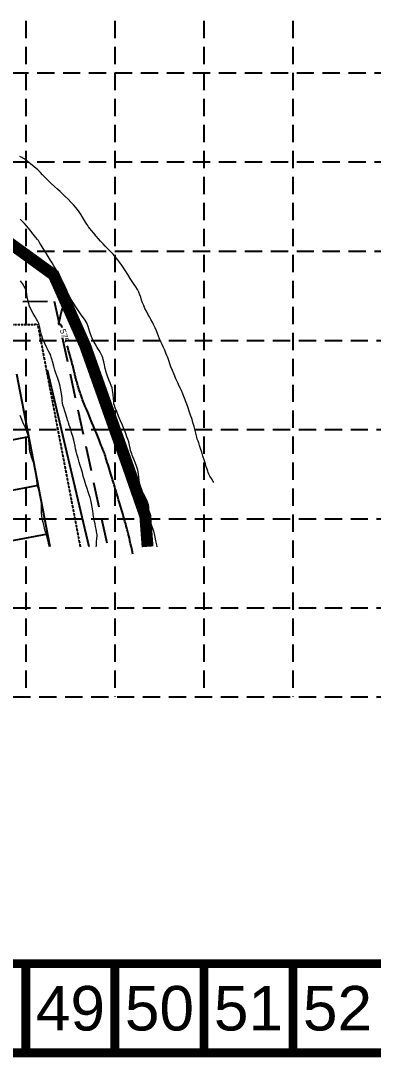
# Model space of a CAD drawing. Header units: inches. Extents: x 45655 to 51424, y 20024 to 23633.
# Drawn here: x 50064 to 50420, y 20024 to 21071 of the extents above; entities that cross this region are included whole.
import ezdxf
from ezdxf.enums import TextEntityAlignment as Align

# ---------------------------------------------------------------- set-up
doc = ezdxf.new("R2010")
doc.units = ezdxf.units.IN
doc.header["$MEASUREMENT"] = 0
for name, pattern in [('DASHED', [0.75, 0.5, -0.25]), ('DASHED2', [0.375, 0.25, -0.125]), ('HIDDEN', [0.375, 0.25, -0.125])]:
    doc.linetypes.add(name, pattern=pattern)
doc.layers.add('100-Yr Floodplain', color=5, linetype='DASHED2', lineweight=60)
doc.layers.add('CTR', color=43, linetype='Continuous', lineweight=9)
for name, color, linetype in [('2148-1-1 FINAL PLAT$0$P-PLAN-LOT LINE-PH2', 1, 'Continuous'), ('2148-1-1 TOPOGRAPHIC SURVEY$0$X-CONT-MJR', 14, 'Continuous'), ('BASE', 7, 'Continuous'), ('FLOOD PLANE', 120, 'Continuous'), ('GRID', 254, 'HIDDEN'), ('LIMITS OF DISTURBANCE', 1, 'DASHED'), ('P-ERO-SILT FENCE-GRADING', 6, 'DASHED2'), ('SILT FENCE', 200, 'Continuous')]:
    doc.layers.add(name, color=color, linetype=linetype)
doc.styles.get("Standard").update_dxf_attribs({"font": 'ARIAL.TTF'})

msp = doc.modelspace()

# ---------------------------------------------------------------- linework, layer by layer
at = {"layer": '100-Yr Floodplain', "color": 4, "const_width": 12, "flags": 128}
msp.add_lwpolyline([(50192.2, 20539.8), (50189.9, 20570.7), (50172.6, 20620.5), (50129.1, 20743), (50097.3, 20814.5), (50035.7, 20859.1), (49982, 20892.9), (49912.5, 20934.6), (49867.7, 20960.4), (49827, 20994.2), (49736.6, 21034.9), (49695.8, 21061.7), (49673, 21088.5), (49650.7, 21126.1), (49618.9, 21170.8), (49570.2, 21255.2), (49529.5, 21322.7), (49504.6, 21370.4), (49452, 21421), (49404.3, 21468.7), (49385.4, 21497.5), (49374.5, 21526.3), (49355.6, 21543.2), (49326.8, 21558.1), (49314.8, 21571), (49302.5, 21598.7), (49297.3, 21617.2), (49283.9, 21633.9), (49260.2, 21702.4), (49252.5, 21718.4), (49195.3, 21798.2), (49166.5, 21844.3), (49126.1, 21909), (49096.7, 21955.7), (49080, 21986.4), (49039.6, 22019.1), (49012.5, 22022.9), (49000.2, 22017.6), (48989.7, 21984.3), (48980.9, 21907.1), (48973.9, 21847.5), (48966.9, 21807.1), (48931.8, 21728.2), (48907.2, 21663.3), (48894.9, 21580.9), (48854.6, 21495), (48826.5, 21442.3), (48770.3, 21395), (48701.9, 21342.4), (48654.5, 21303.8), (48496.5, 21258.2), (48351.7, 21204.7), (48241.1, 21146.8), (48167.4, 21083.7), (48076.1, 21011.8), (48041, 20983.7), (47986.6, 20953.9), (47965.6, 20952.2), (47919.9, 20959.2), (47814.6, 21024.1), (47714.6, 21090.7), (47630.4, 21164.4), (47588.3, 21224), (47547.9, 21292.4), (47530.3, 21301.2), (47488.2, 21292.4), (47461.9, 21283.6), (47428.6, 21278.4), (47373.9, 21285.2)], dxfattribs=at)
at = {"layer": '2148-1-1 FINAL PLAT$0$P-PLAN-LOT LINE-PH2', "color": 7}
for p, q in [((50093.6, 20539.8), (50060.1, 20714.3)), ((50072.2, 20650.9), (49954.4, 20628.3)), ((50081.7, 20601.8), (49963.8, 20579.2)), ((50091.1, 20552.7), (49973.2, 20530.1))]:
    msp.add_line(p, q, dxfattribs=at)
at = {"layer": '2148-1-1 TOPOGRAPHIC SURVEY$0$X-CONT-MJR', "color": 7}
for p, q in [((50107.4, 20786.1, 575), (50108, 20788.4, 575)), ((50105.3, 20777.1, 575), (50105.6, 20778.2, 575)), ((50106.1, 20780.3, 575), (50106.5, 20782, 575)), ((50106.9, 20783.9, 575), (50107.4, 20786.1, 575)), ((50103.1, 20768.2, 575), (50103.4, 20769.6, 575)), ((50103.4, 20769.6, 575), (50103.8, 20771.2, 575)), ((50104.6, 20774.4, 575), (50105, 20775.8, 575)), ((50105, 20775.8, 575), (50105.3, 20777.1, 575)), ((50102.4, 20764.8, 575), (50102.4, 20764.9, 575)), ((50102.4, 20764.7, 575), (50102.4, 20764.8, 575)), ((50102.5, 20764.7, 575), (50102.4, 20764.7, 575)), ((50102.5, 20765.8, 575), (50102.8, 20766.9, 575)), ((50102.9, 20764.4, 575), (50102.6, 20764.6, 575)), ((50103.9, 20764.2, 575), (50103.3, 20764.3, 575)), ((50113.2, 20735, 575), (50112.4, 20738.1, 575)), ((50116.6, 20722.9, 575), (50116.1, 20724.6, 575)), ((50117.6, 20718.9, 575), (50117.4, 20719.7, 575)), ((50117.8, 20718.1, 575), (50117.6, 20718.9, 575)), ((50118, 20717.3, 575), (50117.8, 20718.1, 575)), ((50118.1, 20716.5, 575), (50118, 20717.3, 575)), ((50118.3, 20715.8, 575), (50118.1, 20716.5, 575)), ((50119.4, 20710.8, 575), (50119.2, 20711.7, 575)), ((50120.1, 20708.3, 575), (50119.9, 20709.1, 575)), ((50120.3, 20707.6, 575), (50120.1, 20708.3, 575)), ((50120.6, 20706.7, 575), (50120.3, 20707.6, 575)), ((50121.3, 20704.1, 575), (50120.9, 20705.5, 575)), ((50124.9, 20692.7, 575), (50124.4, 20694.2, 575)), ((50125.3, 20691.5, 575), (50124.9, 20692.7, 575)), ((50127.2, 20686.5, 575), (50126.5, 20688.3, 575)), ((50138.9, 20658.1, 575), (50137.5, 20661.7, 575)), ((50145.4, 20642.3, 575), (50144.3, 20645, 575)), ((50147.1, 20638, 575), (50146.4, 20640, 575)), ((50149, 20633, 575), (50148.5, 20634.5, 575)), ((50150.1, 20629.4, 575), (50149.5, 20631.3, 575)), ((50153, 20620.2, 575), (50152.2, 20622.6, 575)), ((50157.3, 20605.9, 575), (50156.9, 20607.3, 575)), ((50157.7, 20604.8, 575), (50157.3, 20605.9, 575)), ((50159, 20600.5, 575), (50158.4, 20602.3, 575)), ((50164.8, 20580.8, 575), (50163.9, 20584.1, 575)), ((50166.7, 20574.4, 575), (50165.8, 20577.6, 575)), ((50167.6, 20571.3, 575), (50166.7, 20574.4, 575)), ((50168.5, 20568.3, 575), (50167.6, 20571.3, 575)), ((50169.3, 20565.5, 575), (50168.5, 20568.3, 575)), ((50170.7, 20560.7, 575), (50170.1, 20563, 575)), ((50171.3, 20558.7, 575), (50170.7, 20560.7, 575)), ((50175.8, 20539.4, 575), (50175.1, 20542.7, 575)), ((50176.5, 20536, 575), (50175.8, 20539.4, 575)), ((50177.3, 20532.4, 575), (50176.5, 20536, 575))]:
    msp.add_line(p, q, dxfattribs=at)
at = {"layer": '2148-1-1 TOPOGRAPHIC SURVEY$0$X-CONT-MJR', "color": 7, "extrusion": (0.973545, -0.228497, 0)}
for p, q in [((50108, 20788.4, 575), (50108.6, 20790.9, 575)), ((50108.6, 20790.9, 575), (50109.2, 20793.4, 575)), ((50109.2, 20793.4, 575), (50109.7, 20795.9, 575)), ((50105.6, 20778.2, 575), (50105.8, 20779.1, 575)), ((50105.8, 20779.1, 575), (50106.1, 20780.3, 575)), ((50106.5, 20782, 575), (50106.9, 20783.9, 575))]:
    msp.add_line(p, q, dxfattribs=at)
at = {"layer": '2148-1-1 TOPOGRAPHIC SURVEY$0$X-CONT-MJR', "color": 7, "extrusion": (0.974182, -0.225764, 0)}
msp.add_line((50102.8, 20766.9, 575), (50103.1, 20768.2, 575), dxfattribs=at)
at = {"layer": '2148-1-1 TOPOGRAPHIC SURVEY$0$X-CONT-MJR', "color": 7, "extrusion": (0.968455, -0.249187, 0)}
msp.add_line((50103.8, 20771.2, 575), (50104.2, 20772.8, 575), dxfattribs=at)
at = {"layer": '2148-1-1 TOPOGRAPHIC SURVEY$0$X-CONT-MJR', "color": 7, "extrusion": (0.968062, -0.25071, 0)}
msp.add_line((50104.2, 20772.8, 575), (50104.6, 20774.4, 575), dxfattribs=at)
at = {"layer": '2148-1-1 TOPOGRAPHIC SURVEY$0$X-CONT-MJR', "color": 7, "extrusion": (0.98705, -0.160414, 0)}
msp.add_line((50102.4, 20765.2, 575), (50102.5, 20765.8, 575), dxfattribs=at)
at = {"layer": '2148-1-1 TOPOGRAPHIC SURVEY$0$X-CONT-MJR', "color": 7, "extrusion": (0.996762, -0.080409, 0)}
msp.add_line((50102.4, 20764.9, 575), (50102.4, 20765.2, 575), dxfattribs=at)
at = {"layer": '2148-1-1 TOPOGRAPHIC SURVEY$0$X-CONT-MJR', "color": 7, "extrusion": (0.641078, 0.767476, 0)}
msp.add_line((50102.6, 20764.6, 575), (50102.5, 20764.7, 575), dxfattribs=at)
at = {"layer": '2148-1-1 TOPOGRAPHIC SURVEY$0$X-CONT-MJR', "color": 7, "extrusion": (-0.21844, -0.97585, 0)}
msp.add_line((50103.3, 20764.3, 575), (50102.9, 20764.4, 575), dxfattribs=at)
at = {"layer": '2148-1-1 TOPOGRAPHIC SURVEY$0$X-CONT-MJR', "color": 7, "extrusion": (-0.217525, -0.976055, 0)}
msp.add_line((50104.5, 20764.1, 575), (50103.9, 20764.2, 575), dxfattribs=at)
at = {"layer": '2148-1-1 TOPOGRAPHIC SURVEY$0$X-CONT-MJR', "color": 7, "extrusion": (-0.488816, -0.872387, 0)}
msp.add_line((50105, 20763.9, 575), (50104.5, 20764.1, 575), dxfattribs=at)
at = {"layer": '2148-1-1 TOPOGRAPHIC SURVEY$0$X-CONT-MJR', "color": 7, "extrusion": (0.925698, 0.378264, 0)}
msp.add_line((50105.1, 20763.5, 575), (50105, 20763.9, 575), dxfattribs=at)
at = {"layer": '2148-1-1 TOPOGRAPHIC SURVEY$0$X-CONT-MJR', "color": 7, "extrusion": (0.951486, 0.307691, 0)}
msp.add_line((50105.4, 20762.5, 575), (50105.1, 20763.5, 575), dxfattribs=at)
at = {"layer": '2148-1-1 TOPOGRAPHIC SURVEY$0$X-CONT-MJR', "color": 7, "extrusion": (0.956991, 0.290117, 0)}
msp.add_line((50105.9, 20761.1, 575), (50105.4, 20762.5, 575), dxfattribs=at)
at = {"layer": '2148-1-1 TOPOGRAPHIC SURVEY$0$X-CONT-MJR', "color": 7, "extrusion": (0.963207, 0.268762, 0)}
msp.add_line((50111.5, 20741.4, 575), (50111, 20742.9, 575), dxfattribs=at)
at = {"layer": '2148-1-1 TOPOGRAPHIC SURVEY$0$X-CONT-MJR', "color": 7, "extrusion": (0.963436, 0.267938, 0)}
msp.add_line((50112.4, 20738.1, 575), (50111.5, 20741.4, 575), dxfattribs=at)
at = {"layer": '2148-1-1 TOPOGRAPHIC SURVEY$0$X-CONT-MJR', "color": 7, "extrusion": (0.963811, 0.266585, 0)}
msp.add_line((50114.1, 20732, 575), (50113.2, 20735, 575), dxfattribs=at)
at = {"layer": '2148-1-1 TOPOGRAPHIC SURVEY$0$X-CONT-MJR', "color": 7, "extrusion": (0.963978, 0.265982, 0)}
msp.add_line((50114.8, 20729.2, 575), (50114.1, 20732, 575), dxfattribs=at)
at = {"layer": '2148-1-1 TOPOGRAPHIC SURVEY$0$X-CONT-MJR', "color": 7, "extrusion": (0.964145, 0.265376, 0)}
msp.add_line((50115.5, 20726.7, 575), (50114.8, 20729.2, 575), dxfattribs=at)
at = {"layer": '2148-1-1 TOPOGRAPHIC SURVEY$0$X-CONT-MJR', "color": 7, "extrusion": (0.964328, 0.264709, 0)}
msp.add_line((50116.1, 20724.6, 575), (50115.5, 20726.7, 575), dxfattribs=at)
at = {"layer": '2148-1-1 TOPOGRAPHIC SURVEY$0$X-CONT-MJR', "color": 7, "extrusion": (0.96494, 0.26247, 0)}
msp.add_line((50116.9, 20721.8, 575), (50116.6, 20722.9, 575), dxfattribs=at)
at = {"layer": '2148-1-1 TOPOGRAPHIC SURVEY$0$X-CONT-MJR', "color": 7, "extrusion": (0.965948, 0.258737, 0)}
msp.add_line((50117, 20721.2, 575), (50116.9, 20721.8, 575), dxfattribs=at)
at = {"layer": '2148-1-1 TOPOGRAPHIC SURVEY$0$X-CONT-MJR', "color": 7, "extrusion": (0.969343, 0.245713, 0)}
msp.add_line((50117.2, 20720.4, 575), (50117, 20721.2, 575), dxfattribs=at)
at = {"layer": '2148-1-1 TOPOGRAPHIC SURVEY$0$X-CONT-MJR', "color": 7, "extrusion": (0.97152, 0.236959, 0)}
msp.add_line((50117.4, 20719.7, 575), (50117.2, 20720.4, 575), dxfattribs=at)
at = {"layer": '2148-1-1 TOPOGRAPHIC SURVEY$0$X-CONT-MJR', "color": 7, "extrusion": (0.973579, 0.228351, 0)}
msp.add_line((50118.5, 20715.1, 575), (50118.3, 20715.8, 575), dxfattribs=at)
at = {"layer": '2148-1-1 TOPOGRAPHIC SURVEY$0$X-CONT-MJR', "color": 7, "extrusion": (0.973854, 0.227177, 0)}
msp.add_line((50118.7, 20714.3, 575), (50118.5, 20715.1, 575), dxfattribs=at)
at = {"layer": '2148-1-1 TOPOGRAPHIC SURVEY$0$X-CONT-MJR', "color": 7, "extrusion": (0.974877, 0.222743, 0)}
msp.add_line((50118.8, 20713.5, 575), (50118.7, 20714.3, 575), dxfattribs=at)
at = {"layer": '2148-1-1 TOPOGRAPHIC SURVEY$0$X-CONT-MJR', "color": 7, "extrusion": (0.97516, 0.221501, 0)}
msp.add_line((50119, 20712.6, 575), (50118.8, 20713.5, 575), dxfattribs=at)
at = {"layer": '2148-1-1 TOPOGRAPHIC SURVEY$0$X-CONT-MJR', "color": 7, "extrusion": (0.974845, 0.222883, 0)}
msp.add_line((50119.2, 20711.7, 575), (50119, 20712.6, 575), dxfattribs=at)
at = {"layer": '2148-1-1 TOPOGRAPHIC SURVEY$0$X-CONT-MJR', "color": 7, "extrusion": (0.972435, 0.233173, 0)}
msp.add_line((50119.7, 20710, 575), (50119.4, 20710.8, 575), dxfattribs=at)
at = {"layer": '2148-1-1 TOPOGRAPHIC SURVEY$0$X-CONT-MJR', "color": 7, "extrusion": (0.970101, 0.242701, 0)}
msp.add_line((50119.9, 20709.1, 575), (50119.7, 20710, 575), dxfattribs=at)
at = {"layer": '2148-1-1 TOPOGRAPHIC SURVEY$0$X-CONT-MJR', "color": 7, "extrusion": (0.958571, 0.284855, 0)}
msp.add_line((50120.9, 20705.5, 575), (50120.6, 20706.7, 575), dxfattribs=at)
at = {"layer": '2148-1-1 TOPOGRAPHIC SURVEY$0$X-CONT-MJR', "color": 7, "extrusion": (0.956996, 0.2901, 0)}
msp.add_line((50121.8, 20702.5, 575), (50121.3, 20704.1, 575), dxfattribs=at)
at = {"layer": '2148-1-1 TOPOGRAPHIC SURVEY$0$X-CONT-MJR', "color": 7, "extrusion": (0.956319, 0.292326, 0)}
msp.add_line((50122.3, 20700.9, 575), (50121.8, 20702.5, 575), dxfattribs=at)
at = {"layer": '2148-1-1 TOPOGRAPHIC SURVEY$0$X-CONT-MJR', "color": 7, "extrusion": (0.955614, 0.294623, 0)}
msp.add_line((50122.8, 20699.2, 575), (50122.3, 20700.9, 575), dxfattribs=at)
at = {"layer": '2148-1-1 TOPOGRAPHIC SURVEY$0$X-CONT-MJR', "color": 7, "extrusion": (0.954822, 0.297178, 0)}
msp.add_line((50123.4, 20697.4, 575), (50122.8, 20699.2, 575), dxfattribs=at)
at = {"layer": '2148-1-1 TOPOGRAPHIC SURVEY$0$X-CONT-MJR', "color": 7, "extrusion": (0.953873, 0.300211, 0)}
msp.add_line((50123.9, 20695.8, 575), (50123.4, 20697.4, 575), dxfattribs=at)
at = {"layer": '2148-1-1 TOPOGRAPHIC SURVEY$0$X-CONT-MJR', "color": 7, "extrusion": (0.95266, 0.304038, 0)}
msp.add_line((50124.4, 20694.2, 575), (50123.9, 20695.8, 575), dxfattribs=at)
at = {"layer": '2148-1-1 TOPOGRAPHIC SURVEY$0$X-CONT-MJR', "color": 7, "extrusion": (0.944351, 0.328939, 0)}
msp.add_line((50125.6, 20690.5, 575), (50125.3, 20691.5, 575), dxfattribs=at)
at = {"layer": '2148-1-1 TOPOGRAPHIC SURVEY$0$X-CONT-MJR', "color": 7, "extrusion": (0.93434, 0.356382, 0)}
msp.add_line((50126, 20689.7, 575), (50125.6, 20690.5, 575), dxfattribs=at)
at = {"layer": '2148-1-1 TOPOGRAPHIC SURVEY$0$X-CONT-MJR', "color": 7, "extrusion": (0.92917, 0.369654, 0)}
msp.add_line((50126.5, 20688.3, 575), (50126, 20689.7, 575), dxfattribs=at)
at = {"layer": '2148-1-1 TOPOGRAPHIC SURVEY$0$X-CONT-MJR', "color": 7, "extrusion": (0.925907, 0.377752, 0)}
msp.add_line((50128.1, 20684.3, 575), (50127.2, 20686.5, 575), dxfattribs=at)
at = {"layer": '2148-1-1 TOPOGRAPHIC SURVEY$0$X-CONT-MJR', "color": 7, "extrusion": (0.925222, 0.379427, 0)}
msp.add_line((50129.2, 20681.7, 575), (50128.1, 20684.3, 575), dxfattribs=at)
at = {"layer": '2148-1-1 TOPOGRAPHIC SURVEY$0$X-CONT-MJR', "color": 7, "extrusion": (0.924781, 0.380499, 0)}
msp.add_line((50130.4, 20678.8, 575), (50129.2, 20681.7, 575), dxfattribs=at)
at = {"layer": '2148-1-1 TOPOGRAPHIC SURVEY$0$X-CONT-MJR', "color": 7, "extrusion": (0.924493, 0.381199, 0)}
msp.add_line((50131.7, 20675.7, 575), (50130.4, 20678.8, 575), dxfattribs=at)
at = {"layer": '2148-1-1 TOPOGRAPHIC SURVEY$0$X-CONT-MJR', "color": 7, "extrusion": (0.924308, 0.381647, 0)}
msp.add_line((50133.1, 20672.3, 575), (50131.7, 20675.7, 575), dxfattribs=at)
at = {"layer": '2148-1-1 TOPOGRAPHIC SURVEY$0$X-CONT-MJR', "color": 7, "extrusion": (0.924201, 0.381907, 0)}
msp.add_line((50134.5, 20668.8, 575), (50133.1, 20672.3, 575), dxfattribs=at)
at = {"layer": '2148-1-1 TOPOGRAPHIC SURVEY$0$X-CONT-MJR', "color": 7, "extrusion": (0.924157, 0.382014, 0)}
msp.add_line((50136, 20665.3, 575), (50134.5, 20668.8, 575), dxfattribs=at)
at = {"layer": '2148-1-1 TOPOGRAPHIC SURVEY$0$X-CONT-MJR', "color": 7, "extrusion": (0.924169, 0.381983, 0)}
msp.add_line((50137.5, 20661.7, 575), (50136, 20665.3, 575), dxfattribs=at)
at = {"layer": '2148-1-1 TOPOGRAPHIC SURVEY$0$X-CONT-MJR', "color": 7, "extrusion": (0.924366, 0.381507, 0)}
msp.add_line((50140.4, 20654.6, 575), (50138.9, 20658.1, 575), dxfattribs=at)
at = {"layer": '2148-1-1 TOPOGRAPHIC SURVEY$0$X-CONT-MJR', "color": 7, "extrusion": (0.924564, 0.381027, 0)}
msp.add_line((50141.8, 20651.2, 575), (50140.4, 20654.6, 575), dxfattribs=at)
at = {"layer": '2148-1-1 TOPOGRAPHIC SURVEY$0$X-CONT-MJR', "color": 7, "extrusion": (0.924849, 0.380334, 0)}
msp.add_line((50143.1, 20648, 575), (50141.8, 20651.2, 575), dxfattribs=at)
at = {"layer": '2148-1-1 TOPOGRAPHIC SURVEY$0$X-CONT-MJR', "color": 7, "extrusion": (0.925253, 0.37935, 0)}
msp.add_line((50144.3, 20645, 575), (50143.1, 20648, 575), dxfattribs=at)
at = {"layer": '2148-1-1 TOPOGRAPHIC SURVEY$0$X-CONT-MJR', "color": 7, "extrusion": (0.926687, 0.375833, 0)}
msp.add_line((50146.4, 20640, 575), (50145.4, 20642.3, 575), dxfattribs=at)
at = {"layer": '2148-1-1 TOPOGRAPHIC SURVEY$0$X-CONT-MJR', "color": 7, "extrusion": (0.930403, 0.366538, 0)}
msp.add_line((50147.7, 20636.6, 575), (50147.1, 20638, 575), dxfattribs=at)
at = {"layer": '2148-1-1 TOPOGRAPHIC SURVEY$0$X-CONT-MJR', "color": 7, "extrusion": (0.935522, 0.353269, 0)}
msp.add_line((50148.1, 20635.6, 575), (50147.7, 20636.6, 575), dxfattribs=at)
at = {"layer": '2148-1-1 TOPOGRAPHIC SURVEY$0$X-CONT-MJR', "color": 7, "extrusion": (0.944677, 0.328002, 0)}
msp.add_line((50148.5, 20634.5, 575), (50148.1, 20635.6, 575), dxfattribs=at)
at = {"layer": '2148-1-1 TOPOGRAPHIC SURVEY$0$X-CONT-MJR', "color": 7, "extrusion": (0.951272, 0.308352, 0)}
msp.add_line((50149.5, 20631.3, 575), (50149, 20633, 575), dxfattribs=at)
at = {"layer": '2148-1-1 TOPOGRAPHIC SURVEY$0$X-CONT-MJR', "color": 7, "extrusion": (0.953841, 0.300312, 0)}
msp.add_line((50150.8, 20627.2, 575), (50150.1, 20629.4, 575), dxfattribs=at)
at = {"layer": '2148-1-1 TOPOGRAPHIC SURVEY$0$X-CONT-MJR', "color": 7, "extrusion": (0.954612, 0.297852, 0)}
msp.add_line((50151.5, 20625, 575), (50150.8, 20627.2, 575), dxfattribs=at)
at = {"layer": '2148-1-1 TOPOGRAPHIC SURVEY$0$X-CONT-MJR', "color": 7, "extrusion": (0.9552, 0.295962, 0)}
msp.add_line((50152.2, 20622.6, 575), (50151.5, 20625, 575), dxfattribs=at)
at = {"layer": '2148-1-1 TOPOGRAPHIC SURVEY$0$X-CONT-MJR', "color": 7, "extrusion": (0.956032, 0.293262, 0)}
msp.add_line((50153.7, 20617.8, 575), (50153, 20620.2, 575), dxfattribs=at)
at = {"layer": '2148-1-1 TOPOGRAPHIC SURVEY$0$X-CONT-MJR', "color": 7, "extrusion": (0.956334, 0.292276, 0)}
msp.add_line((50154.5, 20615.4, 575), (50153.7, 20617.8, 575), dxfattribs=at)
at = {"layer": '2148-1-1 TOPOGRAPHIC SURVEY$0$X-CONT-MJR', "color": 7, "extrusion": (0.956582, 0.291463, 0)}
msp.add_line((50155.1, 20613.2, 575), (50154.5, 20615.4, 575), dxfattribs=at)
at = {"layer": '2148-1-1 TOPOGRAPHIC SURVEY$0$X-CONT-MJR', "color": 7, "extrusion": (0.956786, 0.290792, 0)}
msp.add_line((50155.8, 20611, 575), (50155.1, 20613.2, 575), dxfattribs=at)
at = {"layer": '2148-1-1 TOPOGRAPHIC SURVEY$0$X-CONT-MJR', "color": 7, "extrusion": (0.956952, 0.290247, 0)}
msp.add_line((50156.4, 20609.1, 575), (50155.8, 20611, 575), dxfattribs=at)
at = {"layer": '2148-1-1 TOPOGRAPHIC SURVEY$0$X-CONT-MJR', "color": 7, "extrusion": (0.95708, 0.289824, 0)}
msp.add_line((50156.9, 20607.3, 575), (50156.4, 20609.1, 575), dxfattribs=at)
at = {"layer": '2148-1-1 TOPOGRAPHIC SURVEY$0$X-CONT-MJR', "color": 7, "extrusion": (0.957409, 0.288735, 0)}
msp.add_line((50158, 20603.8, 575), (50157.7, 20604.8, 575), dxfattribs=at)
at = {"layer": '2148-1-1 TOPOGRAPHIC SURVEY$0$X-CONT-MJR', "color": 7, "extrusion": (0.957681, 0.28783, 0)}
msp.add_line((50158.4, 20602.3, 575), (50158, 20603.8, 575), dxfattribs=at)
at = {"layer": '2148-1-1 TOPOGRAPHIC SURVEY$0$X-CONT-MJR', "color": 7, "extrusion": (0.95798, 0.286834, 0)}
msp.add_line((50159.6, 20598.3, 575), (50159, 20600.5, 575), dxfattribs=at)
at = {"layer": '2148-1-1 TOPOGRAPHIC SURVEY$0$X-CONT-MJR', "color": 7, "extrusion": (0.958097, 0.286444, 0)}
msp.add_line((50160.3, 20595.9, 575), (50159.6, 20598.3, 575), dxfattribs=at)
at = {"layer": '2148-1-1 TOPOGRAPHIC SURVEY$0$X-CONT-MJR', "color": 7, "extrusion": (0.958211, 0.286064, 0)}
msp.add_line((50161.2, 20593.2, 575), (50160.3, 20595.9, 575), dxfattribs=at)
at = {"layer": '2148-1-1 TOPOGRAPHIC SURVEY$0$X-CONT-MJR', "color": 7, "extrusion": (0.958327, 0.285673, 0)}
msp.add_line((50162, 20590.3, 575), (50161.2, 20593.2, 575), dxfattribs=at)
at = {"layer": '2148-1-1 TOPOGRAPHIC SURVEY$0$X-CONT-MJR', "color": 7, "extrusion": (0.958452, 0.285255, 0)}
msp.add_line((50162.9, 20587.2, 575), (50162, 20590.3, 575), dxfattribs=at)
at = {"layer": '2148-1-1 TOPOGRAPHIC SURVEY$0$X-CONT-MJR', "color": 7, "extrusion": (0.958588, 0.284795, 0)}
msp.add_line((50163.9, 20584.1, 575), (50162.9, 20587.2, 575), dxfattribs=at)
at = {"layer": '2148-1-1 TOPOGRAPHIC SURVEY$0$X-CONT-MJR', "color": 7, "extrusion": (0.958918, 0.283682, 0)}
msp.add_line((50165.8, 20577.6, 575), (50164.8, 20580.8, 575), dxfattribs=at)
at = {"layer": '2148-1-1 TOPOGRAPHIC SURVEY$0$X-CONT-MJR', "color": 7, "extrusion": (0.960551, 0.278105, 0)}
msp.add_line((50170.1, 20563, 575), (50169.3, 20565.5, 575), dxfattribs=at)
at = {"layer": '2148-1-1 TOPOGRAPHIC SURVEY$0$X-CONT-MJR', "color": 7, "extrusion": (0.963704, 0.266973, 0)}
msp.add_line((50171.7, 20557.1, 575), (50171.3, 20558.7, 575), dxfattribs=at)
at = {"layer": '2148-1-1 TOPOGRAPHIC SURVEY$0$X-CONT-MJR', "color": 7, "extrusion": (0.966409, 0.257007, 0)}
msp.add_line((50172, 20555.9, 575), (50171.7, 20557.1, 575), dxfattribs=at)
at = {"layer": '2148-1-1 TOPOGRAPHIC SURVEY$0$X-CONT-MJR', "color": 7, "extrusion": (0.971061, 0.23883, 0)}
msp.add_line((50172.3, 20554.7, 575), (50172, 20555.9, 575), dxfattribs=at)
at = {"layer": '2148-1-1 TOPOGRAPHIC SURVEY$0$X-CONT-MJR', "color": 7, "extrusion": (0.973418, 0.229037, 0)}
msp.add_line((50172.7, 20553.1, 575), (50172.3, 20554.7, 575), dxfattribs=at)
at = {"layer": '2148-1-1 TOPOGRAPHIC SURVEY$0$X-CONT-MJR', "color": 7, "extrusion": (0.9746, 0.223954, 0)}
msp.add_line((50173.2, 20551, 575), (50172.7, 20553.1, 575), dxfattribs=at)
at = {"layer": '2148-1-1 TOPOGRAPHIC SURVEY$0$X-CONT-MJR', "color": 7, "extrusion": (0.975314, 0.220824, 0)}
msp.add_line((50173.8, 20548.5, 575), (50173.2, 20551, 575), dxfattribs=at)
at = {"layer": '2148-1-1 TOPOGRAPHIC SURVEY$0$X-CONT-MJR', "color": 7, "extrusion": (0.975795, 0.218687, 0)}
msp.add_line((50174.4, 20545.7, 575), (50173.8, 20548.5, 575), dxfattribs=at)
at = {"layer": '2148-1-1 TOPOGRAPHIC SURVEY$0$X-CONT-MJR', "color": 7, "extrusion": (0.976145, 0.217122, 0)}
msp.add_line((50175.1, 20542.7, 575), (50174.4, 20545.7, 575), dxfattribs=at)
at = {"layer": 'BASE', "const_width": 9}
for points in [[(45659.2, 20028.6), (51419.2, 20028.6), (51419.2, 23628.6), (45659.2, 23628.6)], [(45749.2, 20118.6), (51329.2, 20118.6), (51329.2, 23538.6), (45749.2, 23538.6)]]:
    msp.add_lwpolyline(points, close=True, dxfattribs=at)
for points in [[(50069.2, 20028.6), (50069.2, 20118.6)], [(50159.2, 20028.6), (50159.2, 20118.6)], [(50249.2, 20028.6), (50249.2, 20118.6)], [(50339.2, 20028.6), (50339.2, 20118.6)]]:
    msp.add_lwpolyline(points, dxfattribs=at)
at = {"layer": 'CTR'}
for points, elevation in [([(50259.2, 20604.8), (50258.6, 20605.7), (50256.7, 20608.8), (50255.3, 20611.3), (50254.3, 20613.2), (50253.6, 20614.8), (50253, 20616.3), (50252.4, 20618.1), (50251.6, 20620.5), (50250.6, 20623.7), (50249.5, 20627.5), (50248.2, 20631.5), (50246.9, 20635.5), (50245.8, 20639.2), (50244.7, 20642.3), (50243.9, 20644.7), (50243.2, 20646.5), (50242.5, 20648.4), (50241.9, 20650.7), (50241.2, 20653.3), (50240.5, 20656), (50239.9, 20658.8), (50239.2, 20661.3), (50238.6, 20663.5), (50238.1, 20665.3), (50237.6, 20667.1), (50236.8, 20669.4), (50235.7, 20672.7), (50234.4, 20676.7), (50232.8, 20681.1), (50231.1, 20685.7), (50229.5, 20689.9), (50228.3, 20693.2), (50227.5, 20695.4), (50227, 20696.7), (50226.6, 20697.6), (50226.2, 20698.5), (50225.5, 20699.9), (50224.3, 20702.1), (50222.8, 20705.4), (50220.9, 20709.5), (50219, 20713.9), (50217.3, 20718), (50215.8, 20721.7), (50214.7, 20724.8), (50213.9, 20727.1), (50213.3, 20729.1), (50212.7, 20731), (50211.8, 20733.1), (50210.8, 20735.6), (50209.6, 20738.3), (50208.3, 20741.1), (50206.9, 20744.1), (50205.5, 20747), (50204.4, 20749.8), (50203.3, 20752.5), (50202.2, 20755.3), (50201.1, 20758.1), (50199.8, 20760.9), (50198.5, 20763.8), (50197.1, 20766.6), (50195.6, 20769.4), (50194.1, 20772.2), (50192.5, 20775), (50191, 20777.8), (50189.5, 20780.6), (50188.3, 20783.5), (50187.2, 20786.3), (50186.2, 20789.1), (50185.4, 20791.9), (50184.4, 20794.5), (50183.3, 20797.1), (50182, 20799.7), (50180.4, 20802.3), (50178.6, 20804.9), (50176.7, 20807.7), (50174.7, 20811), (50172.2, 20814.8), (50169.3, 20819.5), (50165.9, 20824.7), (50161.8, 20830.1), (50157.3, 20835.4), (50152.8, 20840.1), (50149.3, 20843.6), (50147.2, 20845.8), (50145.9, 20847.2), (50144.6, 20848.7), (50142.7, 20851), (50140.2, 20853.8), (50137.8, 20856.7), (50135.6, 20859.3), (50133.8, 20861.5), (50132.5, 20863.1), (50131.7, 20864.3), (50130.8, 20865.6), (50129.6, 20867.7), (50127.5, 20871.1), (50125, 20875.3), (50122.3, 20879.3), (50119.7, 20882.7), (50117.2, 20885.4), (50114.6, 20888.1), (50111.8, 20890.9), (50109, 20893.8), (50106.2, 20896.5), (50103.7, 20898.9), (50101.1, 20901.2), (50098.2, 20903.7), (50094.9, 20906.8), (50091.5, 20910.1), (50088.5, 20913.1), (50086.1, 20915.7), (50083.9, 20918), (50081.3, 20920.5), (50077.7, 20923.6), (50073.9, 20926.8), (50070.6, 20929.4), (50068.5, 20931), (50067.4, 20931.8), (50066.8, 20932.1), (50066.2, 20932.5), (50065.1, 20933), (50063.1, 20934.1)], 572), ([(50202, 20539.8), (50201.5, 20541.7), (50200.7, 20545.7), (50199.9, 20549.6), (50199.2, 20552.8), (50198.4, 20555.6), (50197.6, 20558.3), (50196.6, 20561), (50195.6, 20564.1), (50194.7, 20567.5), (50194.1, 20571.1), (50193.8, 20574.8), (50193.6, 20577.9), (50193.4, 20580.3), (50193.1, 20582.1), (50192.6, 20583.9), (50191.8, 20586), (50190.7, 20588.3), (50189.4, 20591), (50187.9, 20593.9), (50186.4, 20596.8), (50185.2, 20599.6), (50184.4, 20602.2), (50184, 20604.6), (50183.7, 20607.2), (50183.5, 20610.2), (50183.1, 20613.5), (50182.3, 20617.2), (50181.1, 20621.2), (50179.6, 20625.1), (50178.3, 20628.4), (50177.4, 20630.7), (50176.7, 20632.3), (50176.2, 20633.7), (50175.7, 20635.3), (50175.1, 20637.2), (50174.5, 20639.6), (50173.8, 20642.5), (50173.1, 20645.7), (50172.3, 20648.6), (50171.4, 20651), (50170.5, 20653.3), (50169.4, 20655.8), (50168.2, 20658.9), (50166.7, 20662.7), (50164.9, 20667), (50162.9, 20671.9), (50161, 20676.5), (50159.4, 20680.2), (50158.6, 20682.5), (50158.2, 20684.1), (50158, 20686.3), (50157.8, 20689.7), (50157.4, 20693.8), (50156.9, 20697.6), (50156.3, 20700.5), (50155.5, 20702.8), (50154.5, 20705.3), (50153.2, 20708.4), (50151.8, 20712.1), (50150.5, 20716.1), (50149.4, 20720), (50148.6, 20723.7), (50148, 20726.8), (50147.4, 20729.1), (50146.9, 20730.8), (50146.3, 20732.3), (50145.6, 20733.9), (50144.6, 20735.8), (50143.2, 20738.2), (50141.2, 20741.3), (50139.1, 20745), (50137, 20749), (50135.3, 20753), (50133.9, 20756.8), (50132.9, 20760), (50132.2, 20762.3), (50131.6, 20764.1), (50131, 20765.5), (50130.2, 20767), (50129.1, 20768.7), (50127.5, 20771.1), (50125.1, 20774.3), (50122.4, 20778.1), (50119.7, 20782.1), (50117.2, 20786), (50115.1, 20789.6), (50113.4, 20792.7), (50112.2, 20795.2), (50111.3, 20797.2), (50110.6, 20798.9), (50109.9, 20800.5), (50109, 20802.4), (50107.8, 20804.7), (50106.3, 20807.8), (50104.5, 20811.2), (50102.6, 20814.7), (50100.7, 20817.9), (50099, 20820.9), (50097.3, 20823.8), (50095.6, 20826.6), (50093.8, 20829.6), (50091.8, 20833.1), (50089.3, 20837.1), (50086.8, 20841.1), (50084.7, 20844.5), (50083.3, 20846.7), (50082.6, 20847.9), (50082.2, 20848.6), (50081.8, 20849.2), (50081, 20850.2), (50079.3, 20852.3), (50076.6, 20855.8), (50073.3, 20859.9), (50070.2, 20863.6), (50067.9, 20866.3), (50065.9, 20868.4), (50063.5, 20870.8)], 574), ([(50140.3, 20539.8), (50140.4, 20541.2), (50140.7, 20544.9), (50141, 20548.2), (50141.1, 20550.4), (50141.1, 20551.8), (50140.9, 20553.2), (50140.5, 20555.2), (50140.1, 20557.6), (50139.6, 20560.3), (50139.1, 20562.9), (50138.6, 20565.3), (50138.1, 20567.4), (50137.8, 20568.9), (50137.5, 20570.5), (50137.2, 20572.7), (50136.8, 20576), (50136.3, 20579.9), (50135.6, 20583.7), (50135, 20586.9), (50134.2, 20589.7), (50133.3, 20592.4), (50132.2, 20595.3), (50131.1, 20598.7), (50129.8, 20602.5), (50128.5, 20607), (50127.2, 20611.3), (50126.3, 20614.8), (50125.7, 20616.8), (50125.4, 20617.8), (50125.3, 20618.3), (50125.1, 20618.8), (50124.8, 20619.9), (50124.2, 20622), (50123.1, 20625.4), (50121.9, 20629.4), (50120.8, 20633.3), (50120, 20636.3), (50119.5, 20638.9), (50119, 20641.4), (50118.3, 20644.4), (50117.5, 20647.7), (50116.5, 20651.4), (50115.4, 20655.4), (50114.2, 20659.3), (50113.1, 20662.6), (50112.4, 20664.9), (50111.8, 20666.5), (50111.3, 20667.9), (50110.8, 20669.5), (50110.2, 20671.5), (50109.4, 20673.9), (50108.4, 20676.9), (50107.4, 20680.1), (50106.6, 20683), (50106.2, 20685.2), (50105.9, 20687.3), (50105.7, 20689.7), (50105.4, 20692.8), (50104.9, 20696.4), (50104.3, 20700.2), (50103.4, 20703.6), (50102.5, 20706.8), (50101.5, 20709.7), (50100.5, 20712.4), (50099.6, 20715.2), (50098.5, 20718.4), (50097.4, 20722.2), (50096.3, 20726.1), (50095.4, 20729.3), (50094.8, 20731.4), (50094.4, 20732.6), (50094.2, 20733.3), (50093.9, 20734), (50093.3, 20735.2), (50092.1, 20737.3), (50090.3, 20740.7), (50088.2, 20745.1), (50086.2, 20749.7), (50084.8, 20754.1), (50084, 20758), (50083.3, 20761.2), (50082.7, 20763.6), (50082.2, 20765.3), (50081.5, 20766.7), (50080.8, 20768.2), (50079.8, 20769.9), (50078.5, 20772.3), (50076.6, 20775.5), (50074.5, 20779.2), (50072.8, 20782.9), (50071.7, 20786.4), (50071, 20789.6), (50070.6, 20792.4), (50070.3, 20795.1), (50069.8, 20797.7), (50068.9, 20800.3), (50067.5, 20802.9), (50065.7, 20805.7), (50063.8, 20808.4)], 576), ([(50092.9, 20539.8), (50092.4, 20541.8), (50091.6, 20545.5), (50090.8, 20548.7), (50090.2, 20550.9), (50089.8, 20552.3), (50089.6, 20553.2), (50089.4, 20553.9), (50089.1, 20555), (50088.5, 20557.1), (50087.7, 20560.4), (50086.7, 20564.3), (50085.8, 20568.2), (50085.2, 20571.3), (50085, 20573.9), (50084.9, 20576.5), (50084.8, 20579.4), (50084.8, 20582.6), (50084.6, 20585.8), (50084.2, 20588.8), (50083.6, 20591.7), (50082.9, 20594.5), (50082.1, 20597.3), (50081.3, 20600.2), (50080.6, 20603.5), (50080.1, 20607.1), (50079.7, 20610.8), (50079.4, 20614), (50079.2, 20616.3), (50078.9, 20618.2), (50078.5, 20620.1), (50077.8, 20622.4), (50076.9, 20625), (50075.9, 20627.8), (50075, 20630.5), (50074.2, 20633), (50073.6, 20635.1), (50073.2, 20636.8), (50073, 20638.5), (50072.8, 20640.7), (50072.6, 20643.8), (50072.2, 20647.5), (50071.7, 20651.1), (50070.9, 20654.4), (50069.8, 20657.2), (50068.7, 20660), (50067.4, 20662.8), (50066.2, 20665.8), (50064.8, 20669), (50063.4, 20672.3)], 578)]:
    msp.add_lwpolyline(points, dxfattribs=dict(at, elevation=elevation))
at = {"layer": 'FLOOD PLANE', "color": 4}
for p, q in [((50098.8, 20815.1), (50037.2, 20859.8)), ((50130.6, 20743.6), (50098.8, 20815.1)), ((50174.2, 20621.2), (50130.6, 20743.6)), ((50191.5, 20571.3), (50174.2, 20621.2))]:
    msp.add_line(p, q, dxfattribs=at)
at = {"layer": 'GRID', "linetype": 'HIDDEN', "ltscale": 70}
for p, q in [((50069.2, 23538.6), (50069.2, 20388.2)), ((50159.2, 23538.6), (50159.2, 20388.2)), ((50249.2, 23538.6), (50249.2, 20388.2)), ((50339.2, 23538.6), (50339.2, 20388.2)), ((45749.2, 21018.6), (51329.2, 21018.6)), ((45749.2, 20928.6), (51329.2, 20928.6)), ((45749.2, 20838.6), (51329.2, 20838.6)), ((45751.3, 20748.2), (51331.3, 20748.2)), ((45751.3, 20658.2), (51331.3, 20658.2)), ((45751.3, 20568.2), (51331.3, 20568.2)), ((45751.3, 20478.2), (51331.3, 20478.2)), ((45751.3, 20388.2), (51331.3, 20388.2))]:
    msp.add_line(p, q, dxfattribs=at)
at = {"layer": 'LIMITS OF DISTURBANCE', "color": 7, "ltscale": 50}
for p, q in [((47478.9, 20750.3), (50097.9, 20788)), ((50097.9, 20788), (50151.8, 20539.8))]:
    msp.add_line(p, q, dxfattribs=at)
at = {"layer": 'P-ERO-SILT FENCE-GRADING', "color": 7}
for p, q in [((47481.2, 20731), (50081, 20764.6)), ((50081, 20764.6), (50124.1, 20539.8))]:
    msp.add_line(p, q, dxfattribs=at)
at = {"layer": 'SILT FENCE', "color": 7}
msp.add_line((50133.3, 20539.8), (50091, 20718.4), dxfattribs=at)

# ---------------------------------------------------------------- texts
at = {"layer": '2148-1-1 TOPOGRAPHIC SURVEY$0$X-CONT-MJR', "color": 7}
msp.add_text('575', height=6, rotation=285.8142, dxfattribs=at).set_placement((50103.4, 20758.9, 575))
at = {"layer": 'BASE'}
for s, p in [('49', (50114.2, 20073.6)), ('50', (50204.2, 20073.6)), ('51', (50294.2, 20073.6)), ('52', (50384.2, 20073.6))]:
    msp.add_text(s, height=45, dxfattribs=at).set_placement(p, align=Align.MIDDLE_CENTER)

doc.saveas('drawing.dxf')
